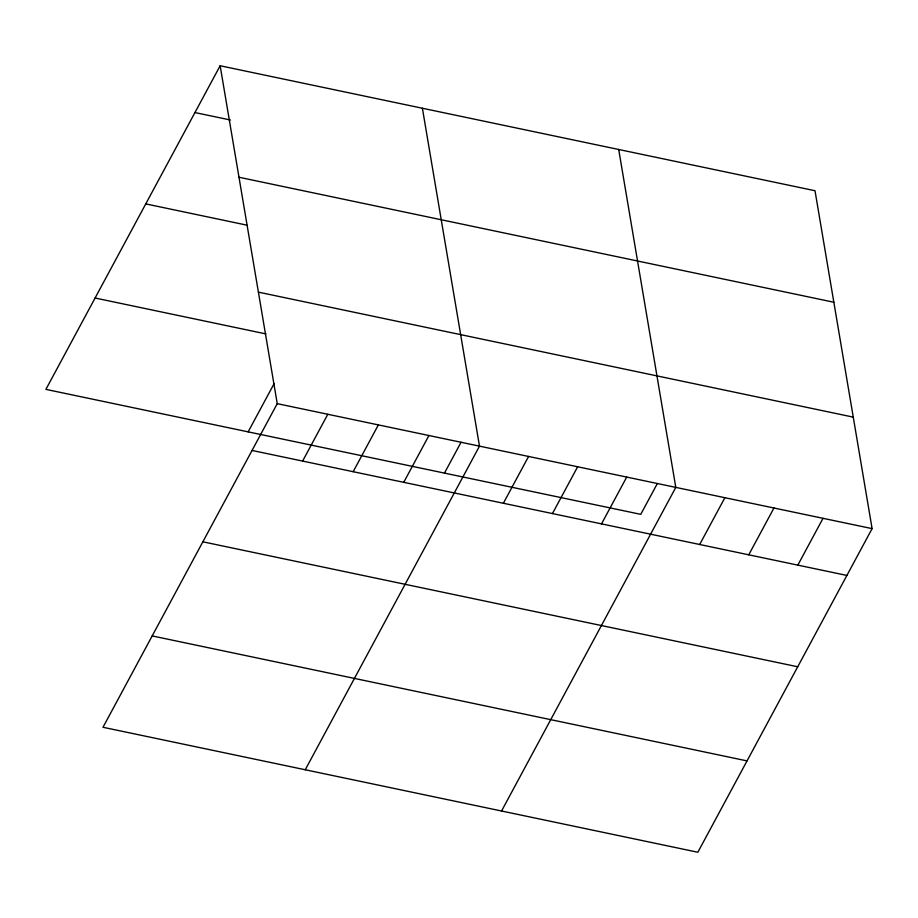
<?xml version="1.0" encoding="UTF-8"?>
<svg xmlns="http://www.w3.org/2000/svg" width="918" height="918" viewBox="0 0 918 918"><rect width="100%" height="100%" fill="white"/><g stroke="black" fill="none" stroke-linecap="round" stroke-linejoin="round"><path stroke-width="1.38" d="M220.148 65.752L277.247 403.656L103 727.274L697.852 852.248L872.1 528.63L815 190.726L220.148 65.752L45.9 389.37L640.753 514.344L657.368 483.488M248.147 431.862L274.069 383.713M302.607 461.077L327.806 414.282M353.166 471.703L378.365 424.896M403.736 482.329L428.935 435.522M444.45 473.103L461.065 442.246M305.246 769.766L479.494 446.148L422.395 108.244M503.374 503.259L528.573 456.453M552.441 513.575L577.651 466.769M601.519 523.88L626.719 477.073M501.549 811.007L675.797 487.389L618.698 149.485M699.677 544.5L724.876 497.705M748.744 554.816L773.954 508.01M797.822 565.121L823.021 518.326M194.949 112.558L230.475 120.017M238.99 177.254L833.842 302.24M145.767 203.899L246.885 225.151M258.406 292.142L853.258 417.128M95.082 298.017L265.91 333.911M277.247 403.656L872.1 528.63M252.048 450.451L846.901 575.437M202.855 541.804L797.708 666.778M152.181 635.922L747.034 760.896"/></g></svg>
